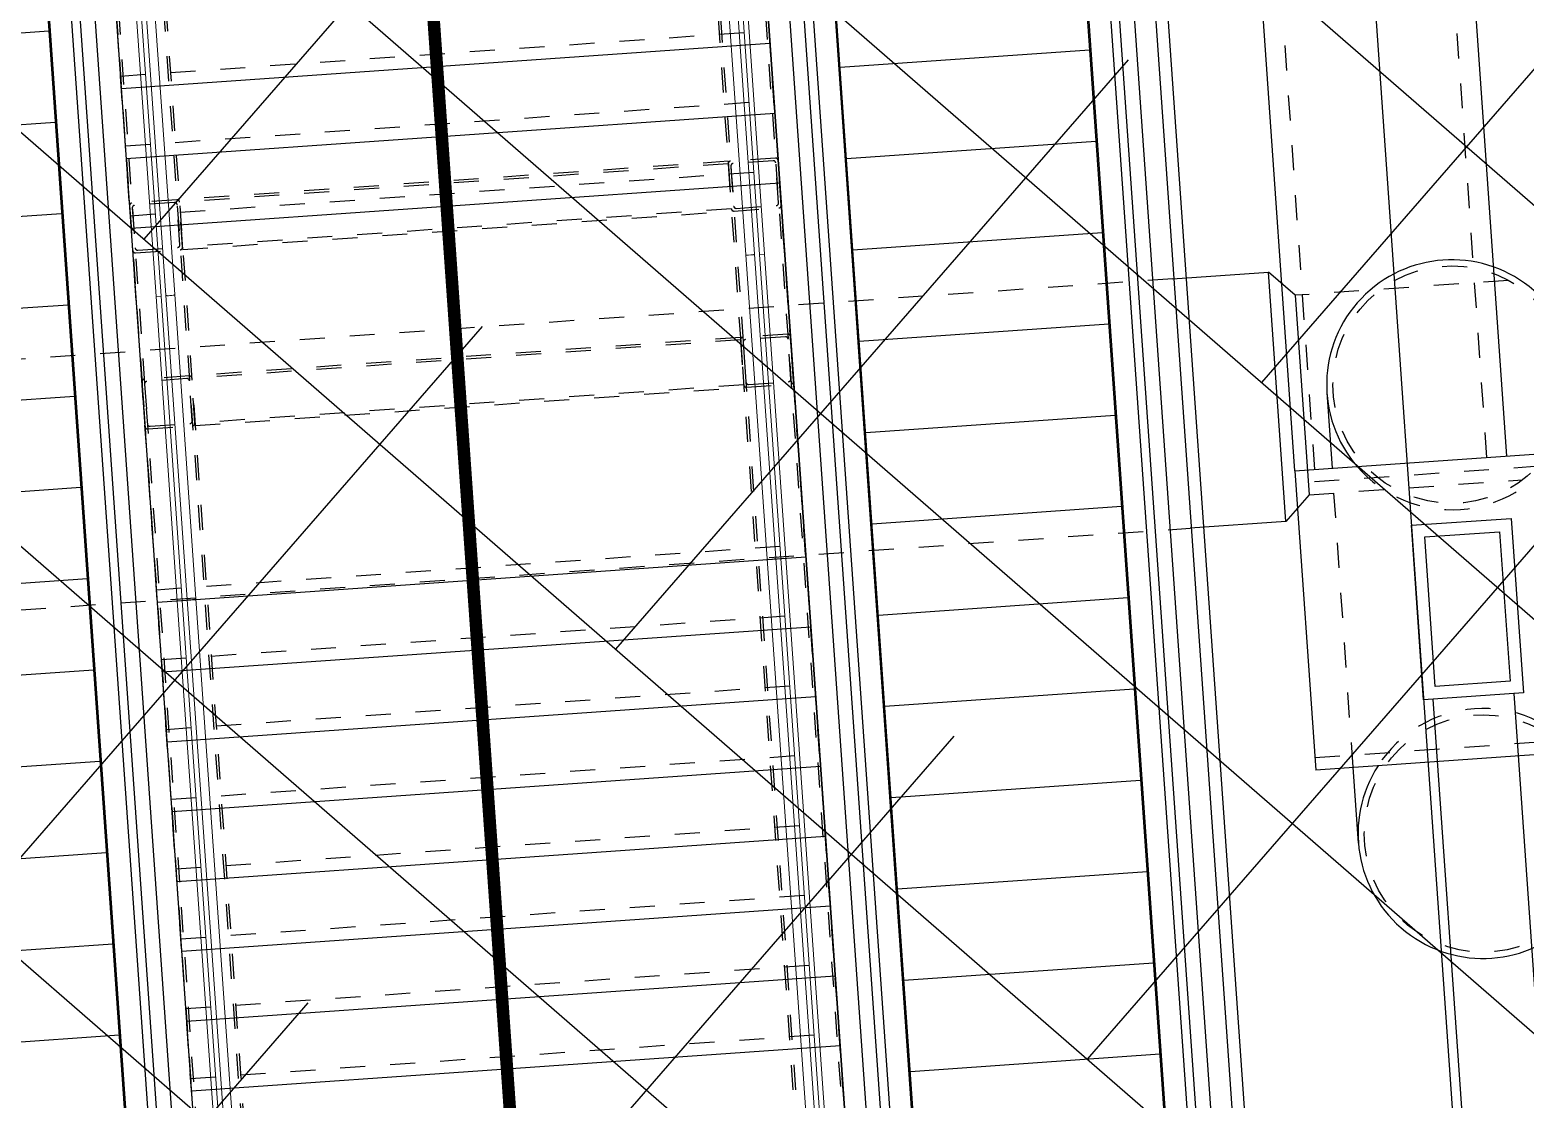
# Model space of a CAD drawing. Header units: millimetres. Extents: x 50357 to 985146, y 723188 to 1803594.
# Drawn here: x 834550.47 to 834556.45, y 818133.68 to 818137.96 of the extents above; entities that cross this region are included whole.
import ezdxf
from ezdxf.xclip import XClip

# ---------------------------------------------------------------- set-up
doc = ezdxf.new("R2010")
doc.units = ezdxf.units.MM
doc.header["$LTSCALE"] = 3
doc.header["$MEASUREMENT"] = 0
for name, pattern in [('DASHED2', [0.375, 0.25, -0.125]), ('Grid Line', [22.225, 12.7, -3.175, 3.175, -3.175]), ('XXASB-PIW-ARC-DWG-1012-MWP-XXXX-WS3-XC$0$XXXXX-PIW-P-ASB_BRIDGE_DECK_STR-XXX$0$Member Hidden', [4.5, 2.5, -2]), ('XXASB-PIW-ARC-DWG-1012-MWP-XXXX-WS3-XC$0$XXXXX-PIW-P-ASB_BRIDGE_STAIR_ESCALATOR-XXX$0$Member Hidden', [4.5, 2.5, -2])]:
    doc.linetypes.add(name, pattern=pattern)
doc.layers.add('-Excluded area line', color=7, linetype='DASHED2', lineweight=40)
doc.layers.add('-Section line', color=7, linetype='Continuous')
doc.layers.add('00_Xref', color=7, linetype='Continuous')
for name, color, linetype, true_color in [('WKD071__', 7, 'Continuous', 0x6e6e6e), ('XXASB-PIW-ARC-DWG-1012-MWP-XXXX-WS3-XC$0$XXXXX-PIW-P-ASB_BRIDGE_DECK_STR-XXX$0$ADS280_B', 7, 'Continuous', 0x6e6e6e), ('XXASB-PIW-ARC-DWG-1012-MWP-XXXX-WS3-XC$0$XXXXX-PIW-P-ASB_BRIDGE_DECK_STR-XXX$0$ADS280_BSteel', 7, 'Continuous', 0x6e6e6e), ('XXASB-PIW-ARC-DWG-1012-MWP-XXXX-WS3-XC$0$XXXXX-PIW-P-ASB_BRIDGE_DECK_STR-XXX$0$ADS280_C', 7, 'Continuous', 0x6e6e6e), ('XXASB-PIW-ARC-DWG-1012-MWP-XXXX-WS3-XC$0$XXXXX-PIW-P-ASB_BRIDGE_DECK_STR-XXX$0$ADS280_H', 7, 'XXASB-PIW-ARC-DWG-1012-MWP-XXXX-WS3-XC$0$XXXXX-PIW-P-ASB_BRIDGE_DECK_STR-XXX$0$Member Hidden', 0x6e6e6e), ('XXASB-PIW-ARC-DWG-1012-MWP-XXXX-WS3-XC$0$XXXXX-PIW-P-ASB_BRIDGE_STAIR_ESCALATOR-XXX$0$A-GENM', 7, 'Continuous', 0x6e6e6e), ('XXASB-PIW-ARC-DWG-1012-MWP-XXXX-WS3-XC$0$XXXXX-PIW-P-ASB_BRIDGE_STAIR_ESCALATOR-XXX$0$ADS240', 7, 'XXASB-PIW-ARC-DWG-1012-MWP-XXXX-WS3-XC$0$XXXXX-PIW-P-ASB_BRIDGE_STAIR_ESCALATOR-XXX$0$Member Hidden', 0x6e6e6e), ('XXASB-PIW-ARC-DWG-1012-MWP-XXXX-WS3-XC$0$XXXXX-PIW-P-ASB_BRIDGE_STAIR_ESCALATOR-XXX$0$ADS240_F', 7, 'Continuous', 0x6e6e6e), ('XXASB-PIW-ARC-DWG-1012-MWP-XXXX-WS3-XC$0$XXXXX-PIW-P-ASB_BRIDGE_STAIR_ESCALATOR-XXX$0$ADS280_C', 7, 'Continuous', 0x6e6e6e), ('XXASB-PIW-ARC-DWG-1012-MWP-XXXX-WS3-XC$0$XXXXX-PIW-P-ASB_BRIDGE_STAIR_ESCALATOR-XXX$0$ADS280_H1', 7, 'XXASB-PIW-ARC-DWG-1012-MWP-XXXX-WS3-XC$0$XXXXX-PIW-P-ASB_BRIDGE_STAIR_ESCALATOR-XXX$0$Member Hidden', 0x6e6e6e), ('XXASB-PIW-ARC-DWG-1012-MWP-XXXX-WS3-XC$0$XXXXX-PIW-P-ASB_BRIDGE_STAIR_ESCALATOR-XXX$0$ADS292_H', 7, 'XXASB-PIW-ARC-DWG-1012-MWP-XXXX-WS3-XC$0$XXXXX-PIW-P-ASB_BRIDGE_STAIR_ESCALATOR-XXX$0$Member Hidden', 0x6e6e6e), ('XXASB-PIW-ARC-DWG-1012-MWP-XXXX-WS3-XC$0$XXXXX-PIW-P-ASB_BRIDGE_STAIR_ESCALATOR-XXX$0$ADS292_H1', 7, 'XXASB-PIW-ARC-DWG-1012-MWP-XXXX-WS3-XC$0$XXXXX-PIW-P-ASB_BRIDGE_STAIR_ESCALATOR-XXX$0$Member Hidden', 0x6e6e6e), ('XXASB-PIW-ARC-DWG-1012-MWP-XXXX-WS3-XC$0$XXXXX-PIW-P-ASB_BRIDGE_STAIR_ESCALATOR-XXX$0$Q-SPCQ-1', 7, 'Continuous', 0x6e6e6e)]:
    doc.layers.add(name, color=color, linetype=linetype, true_color=true_color)
doc.layers.add('XXASB-PIW-ARC-DWG-1012-MWP-XXXX-WS3-XC$0$XXXXX-PIW-P-ASB_BRIDGE_DECK_ARC-XXX$0$A-FLOR-HRAL', color=7, linetype='Continuous', lineweight=13, true_color=0x6e6e6e)

# ---------------------------------------------------------------- blocks, each defined once
blk = doc.blocks.new('x-baseplan')
blk.add_lwpolyline([(834550.5505, 818213.8099), (834557.1707, 818119.1058), (834549.7388, 818118.5863), (834547.9798, 818143.7498), (834547.5808, 818143.722), (834547.5407, 818144.2956), (834539.9643, 818143.7659), (834540.0207, 818142.9597), (834532.4541, 818142.4509), (834523.9731, 818144.3196), (834526.2542, 818154.6723), (834539.4112, 818151.6754), (834539.6457, 818148.3218), (834547.2222, 818148.8514), (834547.1833, 818149.4081), (834547.5823, 818149.436), (834542.9962, 818215.0413), (834543.2207, 818215.057), (834550.326, 818213.7942), (834550.5505, 818213.8099)])
blk = doc.blocks.new('XXASB-PIW-ARC-DWG-1012-MWP-XXXX-WS3-XC$0$XXXXX-PIW-P-ASB_BRIDGE_DECK_ARC-XXX$0$HANDRAIL - HANDRAIL-3273728-DECK F_F_L__ARC')
at = {"layer": 'XXASB-PIW-ARC-DWG-1012-MWP-XXXX-WS3-XC$0$XXXXX-PIW-P-ASB_BRIDGE_DECK_ARC-XXX$0$A-FLOR-HRAL'}
for p, q in [((-668972.4, 99837.5), (-668972.4, 93010.1)), ((-668937.4, 93010.1), (-668937.4, 99837.5)), ((-668917.4, 93007.6), (-668917.4, 98077.6)), ((-668917.4, 93007.6), (-668917.4, 98077.6)), ((-668897.4, 98077.6), (-668897.4, 93007.6)), ((-668972.4, 93010.1), (-668972.4, 91790.1)), ((-668937.4, 91790.1), (-668937.4, 93010.1)), ((-668917.4, 91787.6), (-668917.4, 93007.6)), ((-668917.4, 91787.6), (-668917.4, 93007.6)), ((-668897.4, 93007.6), (-668917.4, 93007.6)), ((-668897.4, 93007.6), (-668897.4, 91787.6)), ((-668972.4, 91790.1), (-668972.4, 87310.1)), ((-668937.4, 87310.1), (-668937.4, 91790.1)), ((-668917.4, 87307.6), (-668917.4, 91787.6)), ((-668917.4, 87307.6), (-668917.4, 91787.6)), ((-668917.4, 91787.6), (-668897.4, 91787.6)), ((-668897.4, 91787.6), (-668897.4, 87307.6))]:
    blk.add_line(p, q, dxfattribs=at)
for points in [[(-668962.4, 93007.6), (-668964.2, 93007.6), (-668966.8, 93007.8), (-668969.6, 93008.3), (-668971.2, 93008.8), (-668972.2, 93009.4), (-668972.4, 93009.9), (-668972.4, 93010.1)], [(-668962.4, 91787.6), (-668964.2, 91787.6), (-668966.8, 91787.8), (-668969.6, 91788.3), (-668971.2, 91788.8), (-668972.2, 91789.4), (-668972.4, 91789.9), (-668972.4, 91790.1)]]:
    blk.add_open_spline(points, degree=3, knots=[0, 0, 0, 0, 0.1666667, 0.25, 0.3333333, 0.4166667, 0.5, 0.5, 0.5, 0.5], dxfattribs=at)
for points in [[(-668937.4, 93010.1), (-668937.4, 93009.9), (-668937.6, 93009.4), (-668938.6, 93008.8), (-668940.3, 93008.3), (-668942.3, 93007.9), (-668944.8, 93007.6), (-668946.5, 93007.6), (-668962.4, 93007.6)], [(-668937.4, 91790.1), (-668937.4, 91789.9), (-668937.6, 91789.4), (-668938.7, 91788.8), (-668940.3, 91788.3), (-668942.4, 91787.9), (-668944.8, 91787.6), (-668946.5, 91787.6), (-668962.4, 91787.6)]]:
    blk.add_open_spline(points, degree=3, dxfattribs=at)
blk = doc.blocks.new('XXASB-PIW-ARC-DWG-1012-MWP-XXXX-WS3-XC$0$XXXXX-PIW-P-ASB_BRIDGE_DECK_ARC-XXX$0$HANDRAIL1 - HANDRAIL-3274031-DECK F_F_L__ARC')
at = {"layer": 'XXASB-PIW-ARC-DWG-1012-MWP-XXXX-WS3-XC$0$XXXXX-PIW-P-ASB_BRIDGE_DECK_ARC-XXX$0$A-FLOR-HRAL'}
for p, q in [((-671107.9, 99837.5), (-671107.9, 93010.1)), ((-671072.9, 93010.1), (-671072.9, 99837.5)), ((-671147.9, 93007.6), (-671147.9, 98077.6)), ((-671127.9, 93007.6), (-671127.9, 98077.6)), ((-671127.9, 98077.6), (-671127.9, 93007.6)), ((-671147.9, 91787.6), (-671147.9, 93007.6)), ((-671127.9, 93007.6), (-671147.9, 93007.6)), ((-671127.9, 91787.6), (-671127.9, 93007.6)), ((-671127.9, 93007.6), (-671127.9, 91787.6)), ((-671107.9, 93010.1), (-671107.9, 91790.1)), ((-671072.9, 91790.1), (-671072.9, 93010.1)), ((-671148, 87307.6), (-671147.9, 91787.6)), ((-671147.9, 91787.6), (-671127.9, 91787.6)), ((-671128, 87307.6), (-671127.9, 91787.6)), ((-671127.9, 91787.6), (-671128, 87307.6)), ((-671107.9, 91790.1), (-671108, 87310.1)), ((-671073, 87310.1), (-671072.9, 91790.1))]:
    blk.add_line(p, q, dxfattribs=at)
for points in [[(-671097.9, 93007.6), (-671099.7, 93007.6), (-671102.3, 93007.8), (-671105.1, 93008.3), (-671106.7, 93008.8), (-671107.7, 93009.4), (-671107.9, 93009.9), (-671107.9, 93010.1)], [(-671097.9, 91787.6), (-671099.7, 91787.6), (-671102.3, 91787.8), (-671105.1, 91788.3), (-671106.7, 91788.8), (-671107.7, 91789.4), (-671107.9, 91789.9), (-671107.9, 91790.1)]]:
    blk.add_open_spline(points, degree=3, knots=[0, 0, 0, 0, 0.1666667, 0.25, 0.3333333, 0.4166667, 0.5, 0.5, 0.5, 0.5], dxfattribs=at)
for points in [[(-671072.9, 93010.1), (-671072.9, 93009.9), (-671073.2, 93009.4), (-671074.2, 93008.8), (-671075.8, 93008.3), (-671077.9, 93007.9), (-671080.3, 93007.6), (-671097.1, 93007.6), (-671097.9, 93007.6)], [(-671072.9, 91790.1), (-671072.9, 91789.9), (-671073.2, 91789.4), (-671074.2, 91788.8), (-671075.8, 91788.3), (-671077.9, 91787.9), (-671095.3, 91787.6), (-671097.1, 91787.6), (-671097.9, 91787.6)]]:
    blk.add_open_spline(points, degree=3, dxfattribs=at)
blk = doc.blocks.new('XXASB-PIW-ARC-DWG-1012-MWP-XXXX-WS3-XC$0$XXXXX-PIW-P-ASB_BRIDGE_DECK_ARC-XXX')
at = {"layer": 'XXASB-PIW-ARC-DWG-1012-MWP-XXXX-WS3-XC$0$XXXXX-PIW-P-ASB_BRIDGE_DECK_ARC-XXX$0$A-FLOR-HRAL', "rotation": 3.999000000000387}
for name, p in [('XXASB-PIW-ARC-DWG-1012-MWP-XXXX-WS3-XC$0$XXXXX-PIW-P-ASB_BRIDGE_DECK_ARC-XXX$0$HANDRAIL - HANDRAIL-3273728-DECK F_F_L__ARC', (835227159.6, 818090927.1)), ('XXASB-PIW-ARC-DWG-1012-MWP-XXXX-WS3-XC$0$XXXXX-PIW-P-ASB_BRIDGE_DECK_ARC-XXX$0$HANDRAIL1 - HANDRAIL-3274031-DECK F_F_L__ARC', (835226970.6, 818090913.9))]:
    blk.add_blockref(name, p, dxfattribs=at)
blk = doc.blocks.new('XXASB-PIW-ARC-DWG-1012-MWP-XXXX-WS3-XC$0$XXXXX-PIW-P-ASB_BRIDGE_DECK_STR-XXX$0$C1')
at = {"layer": 'XXASB-PIW-ARC-DWG-1012-MWP-XXXX-WS3-XC$0$XXXXX-PIW-P-ASB_BRIDGE_DECK_STR-XXX$0$ADS280_C'}
for points in [[(-350, 200), (350, 200), (350, -200), (-350, -200)], [(-300, 150), (300, 150), (300, -150), (-300, -150)]]:
    blk.add_lwpolyline(points, close=True, dxfattribs=at)
blk = doc.blocks.new('XXASB-PIW-ARC-DWG-1012-MWP-XXXX-WS3-XC$0$XXXXX-PIW-P-ASB_BRIDGE_DECK_STR-XXX$0$Built Up Member - BUILT-UP BOX D1000xB650xTF50xTW50 THK-2043985-DECK LEVEL FRAMING PLAN _PART 2 OF 2_')
at = {"layer": 'XXASB-PIW-ARC-DWG-1012-MWP-XXXX-WS3-XC$0$XXXXX-PIW-P-ASB_BRIDGE_DECK_STR-XXX$0$ADS280_B'}
for p, q in [((88148.4, 675522.4), (88148.4, 674347.4)), ((89348.4, 674347.4), (89348.4, 675522.4)), ((89348.4, 674347.4), (88148.4, 674347.4))]:
    blk.add_line(p, q, dxfattribs=at)
at = {"layer": 'XXASB-PIW-ARC-DWG-1012-MWP-XXXX-WS3-XC$0$XXXXX-PIW-P-ASB_BRIDGE_DECK_STR-XXX$0$ADS280_H'}
for p, q in [((88198.4, 674347.4), (88198.4, 675522.4)), ((89298.4, 675522.4), (89298.4, 674347.4))]:
    blk.add_line(p, q, dxfattribs=at)
blk = doc.blocks.new('XXASB-PIW-ARC-DWG-1012-MWP-XXXX-WS3-XC$0$XXXXX-PIW-P-ASB_BRIDGE_DECK_STR-XXX')
at = {"layer": 'XXASB-PIW-ARC-DWG-1012-MWP-XXXX-WS3-XC$0$XXXXX-PIW-P-ASB_BRIDGE_DECK_STR-XXX$0$ADS280_B'}
for p, q in [((834556373.1, 818136251.9), (834551200.9, 818210241.3)), ((834556373.1, 818136251.9), (834551291.9, 818208939.5)), ((834555525.2, 818136192.6), (834554926.2, 818144761.7))]:
    blk.add_line(p, q, dxfattribs=at)
at = {"layer": 'XXASB-PIW-ARC-DWG-1012-MWP-XXXX-WS3-XC$0$XXXXX-PIW-P-ASB_BRIDGE_DECK_STR-XXX$0$ADS280_BSteel'}
for p, q in [((834556401.4, 818135301.5), (834556626.3, 818132084.2)), ((834556303.2, 818132061.6), (834556078.3, 818135279))]:
    blk.add_line(p, q, dxfattribs=at)
at = {"layer": 'XXASB-PIW-ARC-DWG-1012-MWP-XXXX-WS3-XC$0$XXXXX-PIW-P-ASB_BRIDGE_DECK_STR-XXX$0$ADS280_H'}
for p, q in [((834556293.3, 818136246.3), (834555382.2, 818149279.5)), ((834555605, 818136198.2), (834555006.2, 818144764.2))]:
    blk.add_line(p, q, dxfattribs=at)
at = {"layer": 'XXASB-PIW-ARC-DWG-1012-MWP-XXXX-WS3-XC$0$XXXXX-PIW-P-ASB_BRIDGE_DECK_STR-XXX$0$ADS280_B', "linetype": 'XXASB-PIW-ARC-DWG-1012-MWP-XXXX-WS3-XC$0$XXXXX-PIW-P-ASB_BRIDGE_DECK_STR-XXX$0$Member Hidden', "xscale": -1, "rotation": 273.9987051370143}
blk.add_blockref('XXASB-PIW-ARC-DWG-1012-MWP-XXXX-WS3-XC$0$XXXXX-PIW-P-ASB_BRIDGE_DECK_STR-XXX$0$Built Up Member - BUILT-UP BOX D1000xB650xTF50xTW50 THK-2043985-DECK LEVEL FRAMING PLAN _PART 2 OF 2_', (833889050, 818000036.8), dxfattribs=at)
at = {"layer": 'XXASB-PIW-ARC-DWG-1012-MWP-XXXX-WS3-XC$0$XXXXX-PIW-P-ASB_BRIDGE_DECK_STR-XXX$0$ADS280_C', "rotation": 93.99870513598016}
blk.add_blockref('XXASB-PIW-ARC-DWG-1012-MWP-XXXX-WS3-XC$0$XXXXX-PIW-P-ASB_BRIDGE_DECK_STR-XXX$0$C1', (834556215.4, 818135639.4), dxfattribs=at)
blk = doc.blocks.new('XXASB-PIW-ARC-DWG-1012-MWP-XXXX-WS3-XC$0$XXXXX-PIW-P-ASB_BRIDGE_STAIR_ESCALATOR-XXX$0$KONEGL-TravelMaster110_Escalator_Single_metric - TM110 - 101384-1810381-DECK F_F_L__STR')
at = {"layer": 'XXASB-PIW-ARC-DWG-1012-MWP-XXXX-WS3-XC$0$XXXXX-PIW-P-ASB_BRIDGE_STAIR_ESCALATOR-XXX$0$Q-SPCQ-1'}
for p, q in [((7575.6, 773.5), (-885, 773.5)), ((7327.3, 687.4), (-8262.6, 687.4)), ((-8262.6, 629.2), (7327.3, 629.2)), ((7574.3, 593.5), (-7791.7, 593.5)), ((-7757, 505), (7607.7, 505)), ((-7748.3, 500), (7616.1, 500)), ((2252.8, 500), (2252.8, -500)), ((2618.9, 500), (2618.9, -500)), ((2985, 500), (2985, -500)), ((3351.1, 500), (3351.1, -500)), ((3717.2, 500), (3717.2, -500)), ((4083.2, 500), (4083.2, -500)), ((4449.3, 500), (4449.3, -500)), ((4815.4, 500), (4815.4, -500)), ((5181.5, 500), (5181.5, -500)), ((5547.6, 500), (5547.6, -500)), ((5913.6, 500), (5913.6, -500)), ((6279.7, 500), (6279.7, -500)), ((7607.7, -505), (-7757, -505)), ((7616.1, -500), (-7748.3, -500)), ((7574.3, -593.5), (-7791.7, -593.5)), ((-8262.6, -629.2), (7327.3, -629.2)), ((7327.3, -687.4), (-8262.6, -687.4)), ((-7790.5, -773.5), (7575.6, -773.5))]:
    blk.add_line(p, q, dxfattribs=at)
blk = doc.blocks.new('XXASB-PIW-ARC-DWG-1012-MWP-XXXX-WS3-XC$0$XXXXX-PIW-P-ASB_BRIDGE_STAIR_ESCALATOR-XXX$0$KONEGL-TravelMaster110_Escalator_Single_metric - TM110 - 101384-V1-DECK F_F_L__STR')
at = {"layer": 'XXASB-PIW-ARC-DWG-1012-MWP-XXXX-WS3-XC$0$XXXXX-PIW-P-ASB_BRIDGE_STAIR_ESCALATOR-XXX$0$Q-SPCQ-1'}
for p, q in [((2618.9, 500), (2618.9, -500)), ((2985, 500), (2985, -500)), ((3351.1, 500), (3351.1, -500)), ((3717.2, 500), (3717.2, -500)), ((4083.2, 500), (4083.2, -500)), ((4449.3, 500), (4449.3, -500)), ((4815.4, 500), (4815.4, -500)), ((5181.5, 500), (5181.5, -500)), ((5547.6, 500), (5547.6, -500)), ((5913.6, 500), (5913.6, -500)), ((6279.7, 500), (6279.7, -500)), ((6645.8, 500), (6645.8, -500)), ((7607.7, -505), (-7757, -505)), ((7616.1, -500), (-7748.3, -500)), ((7574.3, -593.5), (-7791.7, -593.5)), ((-8262.6, -629.2), (7327.3, -629.2)), ((7327.3, -687.4), (-8262.6, -687.4)), ((-885, -773.5), (7575.6, -773.5))]:
    blk.add_line(p, q, dxfattribs=at)
blk = doc.blocks.new('XXASB-PIW-ARC-DWG-1012-MWP-XXXX-WS3-XC$0$XXXXX-PIW-P-ASB_BRIDGE_STAIR_ESCALATOR-XXX$0$Square Hollow Sections - SHS 200x200x10-V38-DECK F_F_L__STR')
at = {"layer": 'XXASB-PIW-ARC-DWG-1012-MWP-XXXX-WS3-XC$0$XXXXX-PIW-P-ASB_BRIDGE_STAIR_ESCALATOR-XXX$0$ADS292_H'}
for p, q in [((-1100.3, -100), (-1100.3, 100)), ((1099.8, 100), (-1100.3, 100)), ((1099.8, 90), (-1100.3, 90)), ((1099.8, 100), (1099.8, -100)), ((1099.8, -90), (-1100.3, -90)), ((-1100.3, -100), (1099.8, -100))]:
    blk.add_line(p, q, dxfattribs=at)
blk = doc.blocks.new('XXASB-PIW-ARC-DWG-1012-MWP-XXXX-WS3-XC$0$XXXXX-PIW-P-ASB_BRIDGE_STAIR_ESCALATOR-XXX$0$A$C1D6126A4')
at = {"layer": 'XXASB-PIW-ARC-DWG-1012-MWP-XXXX-WS3-XC$0$XXXXX-PIW-P-ASB_BRIDGE_STAIR_ESCALATOR-XXX$0$ADS240_F'}
for p, q in [((834554618.2, 818120845), (834553171.9, 818141534.5)), ((834552024.5, 818120663.7), (834550578.3, 818141353.2)), ((834550832.1, 818137722.1), (834553425.8, 818137903.4)), ((834550851.6, 818137442.8), (834553445.3, 818137624.1)), ((834550871.1, 818137163.4), (834553464.8, 818137344.7)), ((834550975.7, 818135667.1), (834553569.4, 818135848.4)), ((834550995.3, 818135387.8), (834553588.9, 818135569.1)), ((834551014.8, 818135108.5), (834553608.5, 818135289.8)), ((834551034.3, 818134829.1), (834553628, 818135010.4)), ((834551053.8, 818134549.8), (834553647.5, 818134731.1)), ((834551073.4, 818134270.5), (834553667, 818134451.8)), ((834551092.9, 818133991.2), (834553686.6, 818134172.5)), ((834551112.4, 818133711.9), (834553706.1, 818133893.2))]:
    blk.add_line(p, q, dxfattribs=at)
blk = doc.blocks.new('XXASB-PIW-ARC-DWG-1012-MWP-XXXX-WS3-XC$0$XXXXX-PIW-P-ASB_BRIDGE_STAIR_ESCALATOR-XXX$0$200x200x10 SHS')
at = {"layer": 'XXASB-PIW-ARC-DWG-1012-MWP-XXXX-WS3-XC$0$XXXXX-PIW-P-ASB_BRIDGE_STAIR_ESCALATOR-XXX$0$ADS292_H1', "ltscale": 0.3}
blk.add_lwpolyline([(90, 0), (-90, 0, 0.414214), (-100, -10), (-100, -190, 0.414214), (-90, -200), (90, -200, 0.414214), (100, -190), (100, -10, 0.414214)], format="xyb", close=True, dxfattribs=at)
at = {"layer": 'XXASB-PIW-ARC-DWG-1012-MWP-XXXX-WS3-XC$0$XXXXX-PIW-P-ASB_BRIDGE_STAIR_ESCALATOR-XXX$0$ADS292_H1', "ltscale": 0.2}
blk.add_lwpolyline([(80, -10), (-80, -10, 0.414214), (-90, -20), (-90, -180, 0.414214), (-80, -190), (80, -190, 0.414214), (90, -180), (90, -20, 0.414214)], format="xyb", close=True, dxfattribs=at)
blk = doc.blocks.new('XXASB-PIW-ARC-DWG-1012-MWP-XXXX-WS3-XC$0$XXXXX-PIW-P-ASB_BRIDGE_STAIR_ESCALATOR-XXX')
at = {"layer": 'XXASB-PIW-ARC-DWG-1012-MWP-XXXX-WS3-XC$0$XXXXX-PIW-P-ASB_BRIDGE_STAIR_ESCALATOR-XXX$0$A-GENM'}
blk.add_lwpolyline([(834556115.3, 818121613.3), (834556165.2, 818121616.8), (834554798, 818141174), (834554897.8, 818141181), (834554789.8, 818142726.2), (834554640.1, 818142715.8)], dxfattribs=at)
at = {"layer": 'XXASB-PIW-ARC-DWG-1012-MWP-XXXX-WS3-XC$0$XXXXX-PIW-P-ASB_BRIDGE_STAIR_ESCALATOR-XXX$0$ADS240'}
for p, q in [((834554614.7, 818120894.9), (834553168.4, 818141584.4)), ((834552021.1, 818120713.6), (834550574.8, 818141403.1)), ((834550828.6, 818137772), (834553422.3, 818137953.3)), ((834550848.1, 818137492.6), (834553441.8, 818137673.9)), ((834550867.7, 818137213.3), (834553461.3, 818137394.6)), ((834550972.3, 818135717), (834553565.9, 818135898.3)), ((834550991.8, 818135437.6), (834553585.4, 818135619)), ((834551011.3, 818135158.3), (834553605, 818135339.6)), ((834551030.8, 818134879), (834553624.5, 818135060.3)), ((834551050.4, 818134599.7), (834553644, 818134781)), ((834551069.9, 818134320.4), (834553663.6, 818134501.7)), ((834551089.4, 818134041.1), (834553683.1, 818134222.4)), ((834551108.9, 818133761.7), (834553702.6, 818133943))]:
    blk.add_line(p, q, dxfattribs=at)
at = {"layer": 'XXASB-PIW-ARC-DWG-1012-MWP-XXXX-WS3-XC$0$XXXXX-PIW-P-ASB_BRIDGE_STAIR_ESCALATOR-XXX$0$ADS280_C'}
for p, q in [((834555036.5, 818136960.8), (834555419.5, 818136987.6)), ((834555489.2, 818135990), (834555419.5, 818136987.6)), ((834555526.2, 818136894.8), (834555419.5, 818136987.6)), ((834555526.2, 818136894.8), (834555582, 818136096.8)), ((834555653.6, 818136506.6), (834555674.8, 818136202.7)), ((834555582, 818136096.8), (834555489.2, 818135990)), ((834555489.2, 818135990), (834555106.2, 818135963.2)), ((834555779.7, 818134702.4), (834555758.5, 818135006.4))]:
    blk.add_line(p, q, dxfattribs=at)
at = {"layer": 'XXASB-PIW-ARC-DWG-1012-MWP-XXXX-WS3-XC$0$XXXXX-PIW-P-ASB_BRIDGE_STAIR_ESCALATOR-XXX$0$ADS280_C', "linetype": 'XXASB-PIW-ARC-DWG-1012-MWP-XXXX-WS3-XC$0$XXXXX-PIW-P-ASB_BRIDGE_STAIR_ESCALATOR-XXX$0$Member Hidden'}
for p, q in [((834555036.9, 818136960.8), (834549362.3, 818136564.2)), ((834549432, 818135566.6), (834555106.7, 818135963.3))]:
    blk.add_line(p, q, dxfattribs=at)
at = {"layer": 'XXASB-PIW-ARC-DWG-1012-MWP-XXXX-WS3-XC$0$XXXXX-PIW-P-ASB_BRIDGE_STAIR_ESCALATOR-XXX$0$ADS280_C'}
for centre, start, end in [((834556152.7, 818136537), 327.15965, 220.83777), ((834556278.2, 818134741.8), 147.15965, 40.83777)]:
    blk.add_arc(centre, 500, start, end, dxfattribs=at)
at = {"layer": 'XXASB-PIW-ARC-DWG-1012-MWP-XXXX-WS3-XC$0$XXXXX-PIW-P-ASB_BRIDGE_STAIR_ESCALATOR-XXX$0$ADS280_H1'}
for p, q in [((834556380.3, 818136954.5), (834555526.2, 818136894.8)), ((834555582, 818136096.8), (834556436.1, 818136156.5))]:
    blk.add_line(p, q, dxfattribs=at)
at = {"layer": 'XXASB-PIW-ARC-DWG-1012-MWP-XXXX-WS3-XC$0$XXXXX-PIW-P-ASB_BRIDGE_STAIR_ESCALATOR-XXX$0$ADS280_H1', "lineweight": 25}
blk.add_line((834555758.5, 818135006.5), (834555674.8, 818136203.1), dxfattribs=at)
at = {"layer": 'XXASB-PIW-ARC-DWG-1012-MWP-XXXX-WS3-XC$0$XXXXX-PIW-P-ASB_BRIDGE_STAIR_ESCALATOR-XXX$0$ADS280_H1'}
for centre in [(834556152.6, 818136537.6), (834556278.2, 818134741.8)]:
    blk.add_circle(centre, 475, dxfattribs=at)
for centre, start, end in [((834556152.7, 818136537), 220.82816, 327.16925), ((834556278.2, 818134741.8), 40.82816, 147.16925)]:
    blk.add_arc(centre, 500, start, end, dxfattribs=at)
at = {"layer": 'XXASB-PIW-ARC-DWG-1012-MWP-XXXX-WS3-XC$0$XXXXX-PIW-P-ASB_BRIDGE_STAIR_ESCALATOR-XXX$0$ADS292_H'}
for p, q in [((834552911.3, 818142394.4), (834554418.7, 818120831.1)), ((834552921.3, 818142395.1), (834554428.7, 818120831.8)), ((834553100.9, 818142407.7), (834554608.2, 818120844.3)), ((834553110.8, 818142408.4), (834554618.2, 818120845)), ((834550706.7, 818142240.3), (834552214.1, 818120677)), ((834550716.7, 818142241), (834552224.1, 818120677.6)), ((834550517.2, 818142227.1), (834552024.5, 818120663.7)), ((834550527.1, 818142227.8), (834552034.5, 818120664.4))]:
    blk.add_line(p, q, dxfattribs=at)
at = {"layer": 'XXASB-PIW-ARC-DWG-1012-MWP-XXXX-WS3-XC$0$XXXXX-PIW-P-ASB_BRIDGE_STAIR_ESCALATOR-XXX$0$ADS240_F'}
blk.add_blockref('XXASB-PIW-ARC-DWG-1012-MWP-XXXX-WS3-XC$0$XXXXX-PIW-P-ASB_BRIDGE_STAIR_ESCALATOR-XXX$0$A$C1D6126A4', (0, 0), dxfattribs=at)
at = {"layer": 'XXASB-PIW-ARC-DWG-1012-MWP-XXXX-WS3-XC$0$XXXXX-PIW-P-ASB_BRIDGE_STAIR_ESCALATOR-XXX$0$ADS292_H'}
for p, rotation in [((834552168.2, 818137254.4), 3.998705136097185), ((834552217.5, 818136549.9), 3.999000000000387)]:
    blk.add_blockref('XXASB-PIW-ARC-DWG-1012-MWP-XXXX-WS3-XC$0$XXXXX-PIW-P-ASB_BRIDGE_STAIR_ESCALATOR-XXX$0$Square Hollow Sections - SHS 200x200x10-V38-DECK F_F_L__STR', p, dxfattribs=dict(at, rotation=rotation))
at = {"layer": 'XXASB-PIW-ARC-DWG-1012-MWP-XXXX-WS3-XC$0$XXXXX-PIW-P-ASB_BRIDGE_STAIR_ESCALATOR-XXX$0$ADS292_H1'}
for p, rotation in [((834553265.2, 818137331.1), 93.99870513598016), ((834550871.1, 818137163.8), 93.99870513598017), ((834553314.5, 818136626.5), 93.99870513598016), ((834550920.3, 818136459.2), 93.99870513598017)]:
    blk.add_blockref('XXASB-PIW-ARC-DWG-1012-MWP-XXXX-WS3-XC$0$XXXXX-PIW-P-ASB_BRIDGE_STAIR_ESCALATOR-XXX$0$200x200x10 SHS', p, dxfattribs=dict(at, rotation=rotation))
at = {"layer": 'XXASB-PIW-ARC-DWG-1012-MWP-XXXX-WS3-XC$0$XXXXX-PIW-P-ASB_BRIDGE_STAIR_ESCALATOR-XXX$0$Q-SPCQ-1', "rotation": 93.99870513611988}
for name, p in [('XXASB-PIW-ARC-DWG-1012-MWP-XXXX-WS3-XC$0$XXXXX-PIW-P-ASB_BRIDGE_STAIR_ESCALATOR-XXX$0$KONEGL-TravelMaster110_Escalator_Single_metric - TM110 - 101384-1810381-DECK F_F_L__STR', (834554643.4, 818131577.4)), ('XXASB-PIW-ARC-DWG-1012-MWP-XXXX-WS3-XC$0$XXXXX-PIW-P-ASB_BRIDGE_STAIR_ESCALATOR-XXX$0$KONEGL-TravelMaster110_Escalator_Single_metric - TM110 - 101384-V1-DECK F_F_L__STR', (834550506.5, 818131288.2))]:
    blk.add_blockref(name, p, dxfattribs=at)
blk = doc.blocks.new('XXASB-PIW-ARC-DWG-1012-MWP-XXXX-WS3-XC')
for name in ['XXASB-PIW-ARC-DWG-1012-MWP-XXXX-WS3-XC$0$XXXXX-PIW-P-ASB_BRIDGE_DECK_STR-XXX', 'XXASB-PIW-ARC-DWG-1012-MWP-XXXX-WS3-XC$0$XXXXX-PIW-P-ASB_BRIDGE_DECK_ARC-XXX', 'XXASB-PIW-ARC-DWG-1012-MWP-XXXX-WS3-XC$0$XXXXX-PIW-P-ASB_BRIDGE_STAIR_ESCALATOR-XXX']:
    blk.add_blockref(name, (0, 0))

msp = doc.modelspace()

# ---------------------------------------------------------------- hatches: boundary and pattern name
at = {"layer": '-Excluded area line'}
h = msp.add_hatch(dxfattribs=at)
h.set_pattern_fill('ANSI31', color=256)
h.set_pattern_definition([(45, (0, -1e-20), (-0.088388347648, 0.088388347648), [])])
edge = h.paths.add_edge_path(flags=0)
edge.add_arc((834576.0018, 818046.0853), 0.5122, 0, 360)
edge = h.paths.add_edge_path(flags=17)
edge.add_line((834509.6545, 817903.2275), (834493.6514, 818132.2001))
edge.add_line((834493.6514, 818132.2001), (834495.2223, 818132.3099))
edge.add_line((834495.2223, 818132.3099), (834492.4442, 818172.006))
edge.add_line((834492.4442, 818172.006), (834490.7844, 818173.101))
edge.add_line((834490.7844, 818173.101), (834489.6765, 818188.9415))
edge.add_line((834489.6765, 818188.9415), (834489.6774, 818188.9421))
edge.add_arc((834477.0466, 818171.6149), 21.4422, 53.90525, 53.90955, ccw=False)
edge.add_line((834489.6787, 818188.9412), (834492.8109, 818186.3755))
edge.add_line((834492.8109, 818186.3755), (834497.7494, 818181.813))
edge.add_arc((834561.6075, 818267.2782), 106.6872, 233.233545, 261.758005)
edge.add_line((834546.3134, 818161.6929), (834554.1557, 818160.6631))
edge.add_line((834554.1557, 818160.6631), (834570.5637, 818158.5084))
edge.add_line((834570.5637, 818158.5084), (834605.9636, 818157.5669))
edge.add_line((834605.9636, 818157.5669), (834605.9639, 818157.5666))
edge.add_line((834605.9639, 818157.5666), (834605.9667, 818157.5668))
edge.add_line((834605.9667, 818157.5668), (834630.1531, 818158.3824))
edge.add_line((834630.1531, 818158.3824), (834633.0978, 818158.5888))
edge.add_line((834633.0978, 818158.5888), (834636.8138, 818105.5105))
edge.add_line((834636.8138, 818105.5105), (834642.7992, 818105.9295))
edge.add_line((834642.7992, 818105.9295), (834646.2911, 818056.0516))
edge.add_line((834646.2911, 818056.0516), (834640.3051, 818055.6325))
edge.add_line((834640.3051, 818055.6325), (834643.399, 818011.4407))
edge.add_line((834643.399, 818011.4407), (834641.1551, 818011.2836))
edge.add_line((834641.1551, 818011.2836), (834643.4009, 817979.1978))
edge.add_line((834643.4009, 817979.1978), (834644.173, 817967.859))
edge.add_line((834644.173, 817967.859), (834644.8988, 817967.9097))
edge.add_line((834644.8988, 817967.9097), (834645.6245, 817967.9604))
edge.add_line((834645.6245, 817967.9604), (834648.1218, 817931.8786))
edge.add_line((834648.1218, 817931.8786), (834646.7337, 817931.6033))
edge.add_line((834646.7337, 817931.6033), (834552.2507, 817919.4891))
edge.add_line((834552.2507, 817919.4891), (834509.6545, 817903.2275))
edge = h.paths.add_edge_path(flags=0)
edge.add_arc((834576.0018, 818046.0853), 0.5122, 0, 360)
h.paths.add_polyline_path([(834583.1485, 817943.8543), (834576.0018, 818046.0853), (834503.6783, 818041.0294), (834511.7505, 817925.5589), (834547.4409, 817939.3012)], flags=0)
h.paths.add_polyline_path([(834576.0018, 818046.0853), (834503.6783, 818041.0294), (834511.7505, 817925.5589), (834547.4409, 817939.3012), (834583.1485, 817943.8543)], flags=0)
h.paths.add_polyline_path([(834576.6662, 818044.0156), (834589.1533, 818044.8886), (834588.9683, 818047.5356), (834576.4812, 818046.6627)], flags=8)
h.paths.add_polyline_path([(834616.9632, 817995.7728), (834587.3341, 817993.7015), (834583.9069, 818042.7253), (834613.536, 818044.7966)], flags=0)
edge = h.paths.add_edge_path(flags=17)
edge.add_line((834509.6545, 817903.2275), (834493.6514, 818132.2001))
edge.add_line((834493.6514, 818132.2001), (834495.2223, 818132.3099))
edge.add_line((834495.2223, 818132.3099), (834492.4442, 818172.006))
edge.add_line((834492.4442, 818172.006), (834490.7844, 818173.101))
edge.add_line((834490.7844, 818173.101), (834489.6765, 818188.9415))
edge.add_line((834489.6765, 818188.9415), (834489.6774, 818188.9421))
edge.add_arc((834477.0466, 818171.6149), 21.4422, 53.90525, 53.90955, ccw=False)
edge.add_line((834489.6787, 818188.9412), (834492.8109, 818186.3755))
edge.add_line((834492.8109, 818186.3755), (834497.7494, 818181.813))
edge.add_arc((834561.6075, 818267.2782), 106.6872, 233.233545, 261.758005)
edge.add_line((834546.3134, 818161.6929), (834554.1557, 818160.6631))
edge.add_line((834554.1557, 818160.6631), (834570.5637, 818158.5084))
edge.add_line((834570.5637, 818158.5084), (834605.9636, 818157.5669))
edge.add_line((834605.9636, 818157.5669), (834605.9639, 818157.5666))
edge.add_line((834605.9639, 818157.5666), (834605.9667, 818157.5668))
edge.add_line((834605.9667, 818157.5668), (834630.1531, 818158.3824))
edge.add_line((834630.1531, 818158.3824), (834633.0978, 818158.5888))
edge.add_line((834633.0978, 818158.5888), (834636.8138, 818105.5105))
edge.add_line((834636.8138, 818105.5105), (834642.7992, 818105.9295))
edge.add_line((834642.7992, 818105.9295), (834646.2911, 818056.0516))
edge.add_line((834646.2911, 818056.0516), (834640.3051, 818055.6325))
edge.add_line((834640.3051, 818055.6325), (834643.399, 818011.4407))
edge.add_line((834643.399, 818011.4407), (834641.1551, 818011.2836))
edge.add_line((834641.1551, 818011.2836), (834643.4009, 817979.1978))
edge.add_line((834643.4009, 817979.1978), (834644.173, 817967.859))
edge.add_line((834644.173, 817967.859), (834644.8988, 817967.9097))
edge.add_line((834644.8988, 817967.9097), (834645.6245, 817967.9604))
edge.add_line((834645.6245, 817967.9604), (834648.1218, 817931.8786))
edge.add_line((834648.1218, 817931.8786), (834646.7337, 817931.6033))
edge.add_line((834646.7337, 817931.6033), (834552.2507, 817919.4891))
edge.add_line((834552.2507, 817919.4891), (834509.6545, 817903.2275))
edge = h.paths.add_edge_path(flags=0)
edge.add_line((834542.9142, 818105.8473), (834540.3821, 818142.0821))
edge.add_line((834540.3821, 818142.0821), (834533.5274, 818141.6208))
edge.add_line((834533.5274, 818141.6208), (834523.2582, 818143.8637))
edge.add_line((834523.2582, 818143.8637), (834525.899, 818155.8488))
edge.add_arc((834558.5896, 818267.564), 116.4, 237.276176, 253.689242, ccw=False)
edge.add_line((834495.6649, 818169.6383), (834500.3325, 818102.8705))
edge.add_line((834500.3325, 818102.8705), (834542.9142, 818105.8473))
h.paths.add_polyline_path([(834566.6351, 818107.5037), (834563.804, 818148.0022), (834606.4619, 818147.2761), (834609.0351, 818110.4697)], flags=0)
h = msp.add_hatch()
h.set_pattern_fill('ANSI38', color=256, scale=10)
h.set_pattern_definition([(318.9989, (834525.5252, 818208.8837), (0.820092, 0.943371), []), (48.9989, (834525.5252, 818208.8837), (0.696812, 2.706834), [3.125, -1.875])])
edge = h.paths.add_edge_path()
edge.add_line((834539.7435, 818152.2684), (834526.3736, 818155.2143))
edge.add_line((834526.3736, 818155.2143), (834523.9731, 818144.3196))
edge.add_line((834523.9731, 818144.3196), (834532.4541, 818142.4509))
edge.add_line((834532.4541, 818142.4509), (834540.3822, 818142.974))
edge.add_line((834540.3822, 818142.974), (834540.4439, 818142.0922))
edge.add_line((834540.4439, 818142.0922), (834542.5009, 818112.666))
edge.add_line((834542.5009, 818112.666), (834565.1617, 818114.2501))
edge.add_line((834565.1617, 818114.2501), (834563.2872, 818141.0655))
edge.add_line((834563.2872, 818141.0655), (834556.0284, 818141.1832))
edge.add_line((834556.0284, 818141.1832), (834555.3405, 818151.0238))
edge.add_line((834555.3405, 818151.0238), (834562.5993, 818150.9061))
edge.add_line((834562.5993, 818150.9061), (834562.0153, 818159.2601))
edge.add_line((834562.0153, 818159.2601), (834560.518, 818159.716))
edge.add_line((834560.518, 818159.716), (834554.7192, 818160.5625))
edge.add_arc((834570.7126, 818279.8246), 120.3297, 257.639716, 262.362038, ccw=False)
edge.add_line((834544.955, 818162.284), (834538.9467, 818163.4835))
edge.add_line((834538.9467, 818163.4835), (834539.7435, 818152.2684))

# ---------------------------------------------------------------- linework, layer by layer
at = {"layer": '-Section line', "linetype": 'Grid Line', "ltscale": 2, "const_width": 0.05}
msp.add_lwpolyline([(834550.2556, 818164.1081), (834553.8475, 818112.724)], dxfattribs=at)

# ---------------------------------------------------------------- block references
at = {"layer": '00_Xref'}
ref = msp.add_blockref('x-baseplan', (0, 0), dxfattribs=at)
XClip(ref).set_block_clipping_path([(834202.4041511728, 818417.7787976696), (834906.6320897909, 818467.0097314056), (834956.0121295976, 817760.6488927433), (834251.7841909796, 817711.4179590072)])
at = {"layer": 'WKD071__', "xscale": 0.001, "yscale": 0.001, "zscale": 0.001}
msp.add_blockref('XXASB-PIW-ARC-DWG-1012-MWP-XXXX-WS3-XC', (0, 0), dxfattribs=at)

doc.saveas('drawing.dxf')
